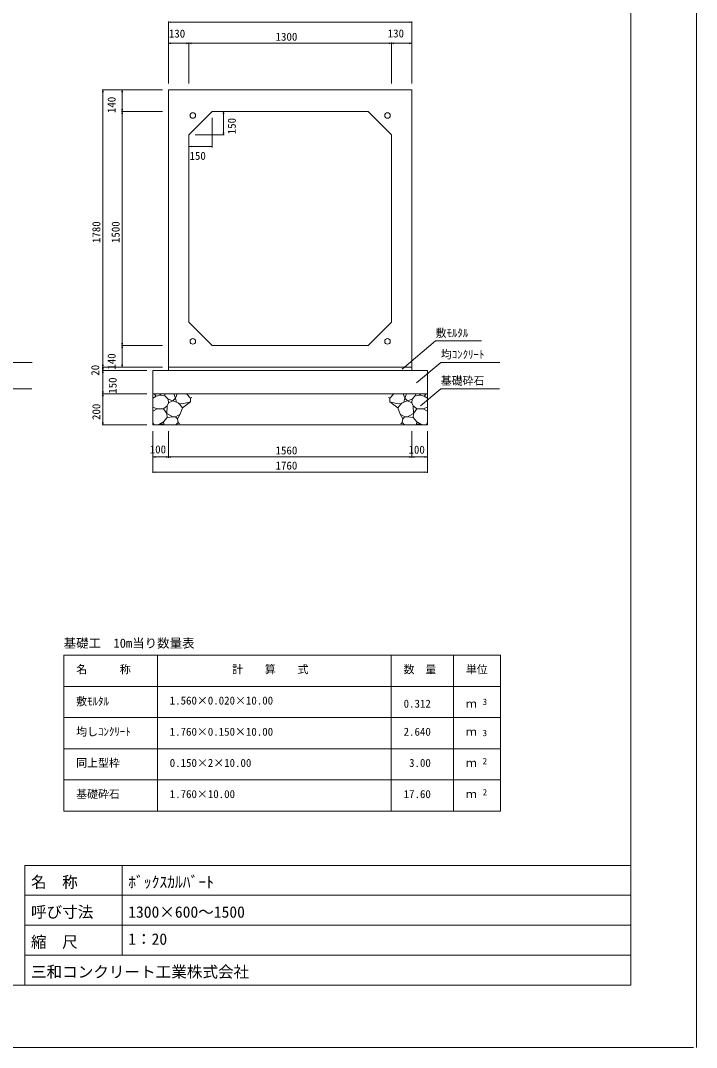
# Model space of a CAD drawing. Units: millimetres on the paper. Extents: x 0 to 841, y 0 to 594.
# Drawn here: x 624.2 to 841, y 0 to 329.4 of the extents above; entities that cross this region are included whole.
import ezdxf
from ezdxf.enums import TextEntityAlignment as Align

# ---------------------------------------------------------------- set-up
doc = ezdxf.new("R2010")
doc.units = ezdxf.units.MM
for name, color, linetype, lineweight in [('D-STR-DIM（寸法）', 7, 'Continuous', 18), ('D-STR-HTXT（旗揚げ）', 4, 'Continuous', 18), ('D-STR-STRn（構造物）', 5, 'Continuous', 18), ('D-STR（構造物外形線）', 1, 'Continuous', 18), ('D-TTL(外枠）', 2, 'Continuous', 18), ('DEFPOINTS_2', 8, 'Continuous', 18)]:
    doc.layers.add(name, color=color, linetype=linetype, lineweight=lineweight)
doc.layers.add('D-STR-TXT（文字）', color=7, linetype='Continuous')
doc.layers.add('D-TTL-TXT（文字）', color=7, linetype='Continuous')
doc.styles.add('ＭＳ ゴシック', font='')
doc.styles.get('ＭＳ ゴシック').set_extended_font_data('MS Gothic')

msp = doc.modelspace()

# ---------------------------------------------------------------- linework, layer by layer
at = {"layer": 'D-STR-DIM（寸法）'}
for p, q in [((671.673, 309.168), (671.673, 329.09)), ((671.673, 328.84), (672.423, 328.965)), ((671.673, 328.84), (671.773, 328.84)), ((672.423, 328.715), (671.673, 328.84)), ((749.573, 328.84), (671.773, 328.84)), ((748.923, 328.965), (749.673, 328.84)), ((749.673, 328.84), (748.923, 328.715)), ((749.673, 328.84), (749.573, 328.84)), ((749.673, 309.168), (749.673, 329.09)), ((671.673, 309.168), (671.673, 322.309)), ((671.673, 322.059), (672.423, 322.184)), ((671.673, 322.059), (671.773, 322.059)), ((672.423, 321.934), (671.673, 322.059)), ((678.073, 322.059), (671.773, 322.059)), ((677.423, 322.184), (678.173, 322.059)), ((678.173, 322.059), (677.423, 321.934)), ((678.173, 322.059), (678.073, 322.059)), ((678.173, 309.168), (678.173, 322.309)), ((678.173, 309.168), (678.173, 322.309)), ((678.173, 322.059), (678.923, 322.184)), ((678.173, 322.059), (678.273, 322.059)), ((678.923, 321.934), (678.173, 322.059)), ((678.273, 322.059), (743.073, 322.059)), ((742.423, 322.184), (743.173, 322.059)), ((743.173, 322.059), (742.423, 321.934)), ((743.173, 322.059), (743.073, 322.059)), ((743.173, 309.168), (743.173, 322.309)), ((743.173, 311.168), (743.173, 322.309)), ((743.173, 322.059), (743.923, 322.184)), ((743.173, 322.059), (743.273, 322.059)), ((743.923, 321.934), (743.173, 322.059)), ((743.273, 322.059), (749.573, 322.059)), ((748.923, 322.184), (749.673, 322.059)), ((749.673, 322.059), (748.923, 321.934)), ((749.673, 322.059), (749.573, 322.059)), ((749.673, 309.168), (749.673, 322.309)), ((669.673, 307.168), (650.337, 307.168)), ((650.462, 306.418), (650.587, 307.168)), ((650.587, 307.168), (650.587, 307.068)), ((650.587, 307.168), (650.712, 306.418)), ((650.587, 307.068), (650.587, 218.268)), ((669.673, 307.168), (656.533, 307.168)), ((656.658, 306.418), (656.783, 307.168)), ((656.783, 307.168), (656.783, 307.068)), ((656.783, 307.168), (656.908, 306.418)), ((656.783, 300.268), (656.783, 307.068)), ((669.673, 300.168), (656.533, 300.168)), ((669.673, 300.168), (656.533, 300.168)), ((656.783, 300.168), (656.658, 300.918)), ((656.658, 299.418), (656.783, 300.168)), ((656.908, 300.918), (656.783, 300.168)), ((656.783, 300.168), (656.783, 300.268)), ((656.783, 300.168), (656.783, 300.068)), ((656.783, 300.168), (656.908, 299.418)), ((656.783, 225.268), (656.783, 300.068)), ((687.673, 300.168), (689.549, 300.168)), ((689.174, 299.418), (689.299, 300.168)), ((689.299, 300.168), (689.299, 300.068)), ((689.299, 300.168), (689.424, 299.418)), ((689.299, 292.768), (689.299, 300.068)), ((685.673, 298.168), (685.673, 288.671)), ((689.299, 292.668), (689.174, 293.418)), ((689.424, 293.418), (689.299, 292.668)), ((678.173, 290.668), (678.173, 288.671)), ((680.173, 292.668), (689.549, 292.668)), ((689.299, 292.668), (689.299, 292.768)), ((678.173, 288.921), (678.923, 289.046)), ((678.173, 288.921), (678.273, 288.921)), ((678.923, 288.796), (678.173, 288.921)), ((685.573, 288.921), (678.273, 288.921)), ((684.923, 289.046), (685.673, 288.921)), ((685.673, 288.921), (684.923, 288.796)), ((685.673, 288.921), (685.573, 288.921)), ((669.673, 225.168), (656.533, 225.168)), ((669.673, 225.168), (656.533, 225.168)), ((656.783, 225.168), (656.658, 225.918)), ((656.658, 224.418), (656.783, 225.168)), ((656.908, 225.918), (656.783, 225.168)), ((656.783, 225.168), (656.783, 225.268)), ((656.783, 225.168), (656.783, 225.068)), ((656.783, 225.168), (656.908, 224.418)), ((656.783, 218.268), (656.783, 225.068)), ((669.673, 218.168), (650.337, 218.168)), ((669.673, 218.168), (650.337, 218.168)), ((650.587, 218.168), (650.462, 218.918)), ((650.462, 217.418), (650.587, 218.168)), ((650.587, 217.168), (650.462, 217.918)), ((650.712, 218.918), (650.587, 218.168)), ((650.587, 218.168), (650.587, 218.268)), ((650.587, 218.168), (650.587, 218.068)), ((650.587, 218.168), (650.712, 217.418)), ((650.587, 218.068), (650.587, 217.268)), ((650.712, 217.918), (650.587, 217.168)), ((669.673, 218.168), (656.533, 218.168)), ((656.783, 218.168), (656.658, 218.918)), ((656.908, 218.918), (656.783, 218.168)), ((656.783, 218.168), (656.783, 218.268)), ((664.673, 217.168), (650.337, 217.168)), ((664.673, 217.168), (650.337, 217.168)), ((650.462, 216.418), (650.587, 217.168)), ((650.587, 217.168), (650.587, 217.268)), ((650.587, 217.168), (650.587, 217.068)), ((650.587, 217.168), (650.712, 216.418)), ((650.587, 217.068), (650.587, 209.768)), ((664.673, 209.668), (650.337, 209.668)), ((664.673, 209.668), (650.337, 209.668)), ((650.587, 209.668), (650.462, 210.418)), ((650.462, 208.918), (650.587, 209.668)), ((650.712, 210.418), (650.587, 209.668)), ((650.587, 209.668), (650.587, 209.768)), ((650.587, 209.668), (650.587, 209.568)), ((650.587, 209.668), (650.712, 208.918)), ((650.587, 209.568), (650.587, 199.768)), ((664.673, 199.668), (650.337, 199.668)), ((650.587, 199.668), (650.462, 200.418)), ((650.712, 200.418), (650.587, 199.668)), ((650.587, 199.668), (650.587, 199.768)), ((666.673, 197.668), (666.673, 184.278)), ((666.673, 197.668), (666.673, 189.131)), ((671.673, 197.668), (671.673, 189.131)), ((749.677, 197.668), (749.677, 189.131)), ((754.673, 197.668), (754.673, 189.131)), ((754.673, 197.668), (754.673, 184.278)), ((671.673, 196.668), (671.673, 189.131)), ((749.673, 195.668), (749.673, 189.131)), ((666.673, 189.381), (667.423, 189.506)), ((666.673, 189.381), (666.773, 189.381)), ((667.423, 189.256), (666.673, 189.381)), ((666.773, 189.381), (671.573, 189.381)), ((670.923, 189.506), (671.673, 189.381)), ((671.673, 189.381), (670.923, 189.256)), ((671.673, 189.381), (671.573, 189.381)), ((671.673, 189.381), (672.423, 189.506)), ((671.673, 189.381), (671.773, 189.381)), ((672.423, 189.256), (671.673, 189.381)), ((671.773, 189.381), (749.573, 189.381)), ((748.923, 189.506), (749.673, 189.381)), ((749.673, 189.381), (748.923, 189.256)), ((749.673, 189.381), (749.573, 189.381)), ((749.677, 189.381), (750.427, 189.506)), ((749.677, 189.381), (749.777, 189.381)), ((750.427, 189.256), (749.677, 189.381)), ((749.777, 189.381), (754.573, 189.381)), ((753.923, 189.506), (754.673, 189.381)), ((754.673, 189.381), (753.923, 189.256)), ((754.673, 189.381), (754.573, 189.381)), ((666.673, 184.528), (667.423, 184.653)), ((666.673, 184.528), (666.773, 184.528)), ((667.423, 184.403), (666.673, 184.528)), ((666.773, 184.528), (754.573, 184.528)), ((753.923, 184.653), (754.673, 184.528)), ((754.673, 184.528), (753.923, 184.403)), ((754.673, 184.528), (754.573, 184.528))]:
    msp.add_line(p, q, dxfattribs=at)
at = {"layer": 'D-STR-HTXT（旗揚げ）'}
for p, q in [((746.606, 217.57), (757.339, 226.588)), ((772.001, 226.588), (757.339, 226.588)), ((627.923, 219.707), (608.998, 219.707)), ((751.199, 213.155), (758.998, 219.707)), ((777.923, 219.707), (758.998, 219.707)), ((627.861, 211.255), (608.998, 211.255)), ((752.524, 205.815), (758.998, 211.255)), ((777.861, 211.255), (758.998, 211.255)), ((638.118, 125.805), (778.118, 125.805)), ((638.118, 75.805), (638.118, 125.805)), ((668.118, 75.805), (668.118, 125.805)), ((743.118, 75.805), (743.118, 125.805)), ((763.118, 93.805), (763.118, 125.805)), ((763.118, 75.805), (763.118, 125.805)), ((778.118, 75.805), (778.118, 125.805)), ((638.118, 115.805), (778.118, 115.805)), ((638.118, 105.805), (778.118, 105.805)), ((638.118, 95.805), (778.118, 95.805)), ((638.118, 85.805), (778.118, 85.805)), ((638.118, 75.805), (778.118, 75.805))]:
    msp.add_line(p, q, dxfattribs=at)
at = {"layer": 'D-STR-STRn（構造物）'}
for p, q in [((671.673, 218.168), (671.673, 217.168)), ((749.673, 218.168), (749.673, 217.168)), ((666.673, 217.168), (754.673, 217.168)), ((666.673, 217.168), (666.673, 199.668)), ((754.673, 217.168), (754.673, 199.668)), ((666.673, 209.668), (754.673, 209.668)), ((667.738, 208.878), (666.673, 208.251)), ((667.738, 208.878), (667.074, 209.668)), ((668.908, 209.255), (667.738, 208.878)), ((668.908, 209.255), (669.29, 209.668)), ((670.524, 208.995), (668.908, 209.255)), ((670.524, 208.995), (670.487, 209.668)), ((671.499, 207.932), (670.524, 208.995)), ((671.676, 206.692), (671.499, 207.932)), ((673.046, 207.399), (671.499, 207.932)), ((673.849, 208.232), (673.046, 207.399)), ((673.395, 209.668), (673.849, 208.232)), ((673.849, 208.232), (674.409, 209.668)), ((673.849, 208.232), (674.162, 206.986)), ((677.398, 209.668), (678.691, 208.227)), ((678.691, 208.227), (679.128, 208.446)), ((678.691, 208.227), (678.691, 207.045)), ((742.656, 208.227), (742.218, 208.446)), ((743.948, 209.668), (742.656, 208.227)), ((742.656, 208.227), (742.656, 207.045)), ((747.497, 208.232), (746.937, 209.668)), ((747.497, 208.232), (747.184, 206.986)), ((747.951, 209.668), (747.497, 208.232)), ((747.497, 208.232), (748.301, 207.399)), ((748.301, 207.399), (749.847, 207.932)), ((749.67, 206.692), (749.847, 207.932)), ((749.847, 207.932), (750.822, 208.995)), ((750.822, 208.995), (750.859, 209.668)), ((750.822, 208.995), (752.439, 209.255)), ((752.439, 209.255), (752.056, 209.668)), ((752.439, 209.255), (753.609, 208.878)), ((753.609, 208.878), (754.272, 209.668)), ((753.609, 208.878), (754.673, 208.251)), ((667.969, 204.849), (666.673, 205.395)), ((666.673, 204.112), (667.969, 204.849)), ((667.969, 204.849), (670.006, 204.815)), ((670.006, 204.815), (671.206, 205.748)), ((671.064, 203.347), (670.006, 204.815)), ((671.064, 203.347), (671.206, 205.748)), ((671.206, 205.748), (671.676, 206.692)), ((671.676, 206.692), (673.046, 207.399)), ((673.046, 207.399), (674.699, 206.788)), ((674.699, 206.788), (675.311, 206.206)), ((675.005, 206.497), (676.128, 206.389)), ((675.311, 206.206), (676.138, 205.105)), ((676.138, 205.105), (675.411, 203.161)), ((676.128, 206.389), (678.691, 207.045)), ((676.138, 205.105), (678.691, 207.045)), ((678.691, 207.045), (678.741, 207.034)), ((742.656, 207.045), (742.605, 207.034)), ((745.219, 206.389), (742.656, 207.045)), ((745.208, 205.105), (742.656, 207.045)), ((746.035, 206.206), (745.208, 205.105)), ((745.208, 205.105), (745.936, 203.161)), ((746.341, 206.497), (745.219, 206.389)), ((746.647, 206.788), (746.035, 206.206)), ((748.301, 207.399), (746.647, 206.788)), ((749.67, 206.692), (748.301, 207.399)), ((750.141, 205.748), (749.67, 206.692)), ((750.283, 203.347), (750.141, 205.748)), ((751.34, 204.815), (750.141, 205.748)), ((750.283, 203.347), (751.34, 204.815)), ((753.377, 204.849), (751.34, 204.815)), ((753.377, 204.849), (754.673, 205.395)), ((754.673, 204.112), (753.377, 204.849)), ((670.091, 200.6), (671.191, 201.995)), ((671.191, 201.995), (671.064, 203.347)), ((671.064, 203.347), (673.05, 202.272)), ((673.05, 202.272), (671.191, 201.995)), ((673.889, 202.209), (673.05, 202.272)), ((675.411, 203.161), (673.889, 202.209)), ((673.889, 202.209), (674.522, 201.56)), ((674.522, 201.56), (675.411, 203.161)), ((674.76, 200.421), (674.522, 201.56)), ((746.824, 201.56), (745.936, 203.161)), ((745.936, 203.161), (747.457, 202.209)), ((746.587, 200.421), (746.824, 201.56)), ((747.457, 202.209), (746.824, 201.56)), ((747.457, 202.209), (748.296, 202.272)), ((750.283, 203.347), (748.296, 202.272)), ((748.296, 202.272), (750.156, 201.995)), ((750.156, 201.995), (750.283, 203.347)), ((751.255, 200.6), (750.156, 201.995)), ((667.1, 199.668), (666.673, 200.557)), ((666.673, 199.668), (754.673, 199.668)), ((668.727, 199.852), (667.968, 199.668)), ((668.727, 199.852), (670.091, 200.6)), ((669.983, 199.898), (668.727, 199.852)), ((670.508, 199.668), (669.983, 199.898)), ((670.091, 200.6), (670.117, 199.903)), ((674.006, 199.668), (674.76, 200.421)), ((674.76, 200.421), (675.15, 200.058)), ((746.587, 200.421), (746.197, 200.058)), ((747.34, 199.668), (746.587, 200.421)), ((750.838, 199.668), (751.363, 199.898)), ((751.255, 200.6), (751.23, 199.903)), ((752.62, 199.852), (751.255, 200.6)), ((751.363, 199.898), (752.62, 199.852)), ((752.62, 199.852), (753.378, 199.668)), ((754.247, 199.668), (754.673, 200.557))]:
    msp.add_line(p, q, dxfattribs=at)
at = {"layer": 'D-STR（構造物外形線）'}
for p, q in [((671.673, 218.168), (671.673, 307.168)), ((671.673, 307.168), (749.673, 307.168)), ((749.673, 307.168), (749.673, 218.168)), ((678.173, 292.668), (685.673, 300.168)), ((685.673, 300.168), (735.673, 300.168)), ((735.673, 300.168), (743.173, 292.668)), ((678.173, 232.668), (678.173, 292.668)), ((743.173, 292.668), (743.173, 232.668)), ((685.673, 225.168), (678.173, 232.668)), ((743.173, 232.668), (735.673, 225.168)), ((735.673, 225.168), (685.673, 225.168)), ((749.673, 218.168), (671.673, 218.168))]:
    msp.add_line(p, q, dxfattribs=at)
for centre in [(679.448, 298.893), (741.898, 298.893), (679.448, 226.443), (741.898, 226.443)]:
    msp.add_circle(centre, 0.9, dxfattribs=at)
at = {"layer": 'D-TTL(外枠）'}
for p, q in [((820, 20), (820, 574)), ((625.6, 58.4), (820, 58.4)), ((625.6, 58.4), (625.6, 20)), ((656.8, 58.4), (656.8, 29.6)), ((625.6, 48.8), (820, 48.8)), ((625.6, 39.2), (820, 39.2)), ((625.6, 29.6), (820, 29.6)), ((820, 20), (25, 20))]:
    msp.add_line(p, q, dxfattribs=at)
at = {"layer": 'DEFPOINTS_2'}
for p, q in [((841, 0), (841, 594)), ((0, 0), (840, 0))]:
    msp.add_line(p, q, dxfattribs=at)

# ---------------------------------------------------------------- texts
at = {"layer": 'D-STR-DIM（寸法）', "style": 'ＭＳ ゴシック'}
for s, p in [('130', (671.764, 323.115)), ('130', (741.957, 323.161)), ('1300', (705.992, 322.109)), ('150', (678.379, 283.905)), ('100', (665.629, 189.759)), ('1560', (705.992, 189.431)), ('100', (748.631, 189.675)), ('1760', (705.992, 184.578))]:
    msp.add_text(s, height=2.566, dxfattribs=at).set_placement(p, align=Align.BOTTOM_LEFT)
for s, p in [('140', (655.446, 299.663)), ('150', (693.997, 292.874)), ('1780', (650.537, 257.987)), ('1500', (656.733, 257.987)), ('140', (655.446, 217.384)), ('20', (650.192, 215.441)), ('150', (655.773, 209.653)), ('200', (650.537, 201.239))]:
    msp.add_text(s, height=2.566, rotation=90, dxfattribs=at).set_placement(p, align=Align.BOTTOM_LEFT)
at = {"layer": 'D-STR-TXT（文字）', "style": 'ＭＳ ゴシック'}
for s, height, p in [('敷ﾓﾙﾀﾙ', 2.566, (757.339, 227.088)), ('均ｺﾝｸﾘｰﾄ', 2.566, (758.998, 220.207)), ('基礎砕石', 2.566, (758.998, 211.755)), ('基礎工\u300010m当り数量表', 2.933, (638.009, 127.33)), ('名\u3000\u3000\u3000称', 2.566, (642.041, 119.208)), ('計\u3000\u3000算\u3000\u3000式', 2.566, (692.049, 119.208)), ('数\u3000量', 2.566, (747.041, 119.208)), ('単位', 2.566, (767.041, 119.208)), ('敷ﾓﾙﾀﾙ', 2.566, (642.041, 108.943)), ('1.560×0.020×10.00', 2.566, (672.041, 109.208)), ('0.312', 2.566, (747.068, 108.208)), ('ｍ', 2.566, (767.041, 108.208)), ('3', 2.053, (772.443, 109.213)), ('均しｺﾝｸﾘｰﾄ', 2.566, (642.041, 99.208)), ('1.760×0.150×10.00', 2.566, (672.041, 99.208)), ('2.640', 2.566, (747.068, 99.208)), ('ｍ', 2.566, (767.041, 99.208)), ('3', 2.053, (772.443, 99.213)), ('同上型枠', 2.566, (642.041, 89.208)), ('0.150×2×10.00', 2.566, (672.041, 89.208)), (' 3.00', 2.566, (747.068, 89.208)), ('2', 2.053, (772.443, 90.213)), ('ｍ', 2.566, (767.041, 89.208)), ('基礎砕石', 2.566, (642.041, 79.208)), ('1.760×10.00', 2.566, (672.041, 79.208)), ('17.60', 2.566, (747.068, 79.208)), ('2', 2.053, (772.443, 80.213)), ('ｍ', 2.566, (767.041, 79.208))]:
    msp.add_text(s, height=height, dxfattribs=at).set_placement(p, align=Align.BOTTOM_LEFT)
at = {"layer": 'D-TTL-TXT（文字）', "style": 'ＭＳ ゴシック'}
for s, p in [('名\u3000称', (627.531, 50.114)), ('ﾎﾞｯｸｽｶﾙﾊﾞｰﾄ', (658.731, 50.114)), ('呼び寸法', (627.531, 40.514)), ('1300×600～1500', (658.731, 40.514)), ('1：20', (658.731, 31.827)), ('縮\u3000尺', (627.531, 30.914)), ('三和コンクリート工業株式会社', (627.531, 21.314))]:
    msp.add_text(s, height=3.666, dxfattribs=at).set_placement(p, align=Align.BOTTOM_LEFT)

doc.saveas('drawing.dxf')
